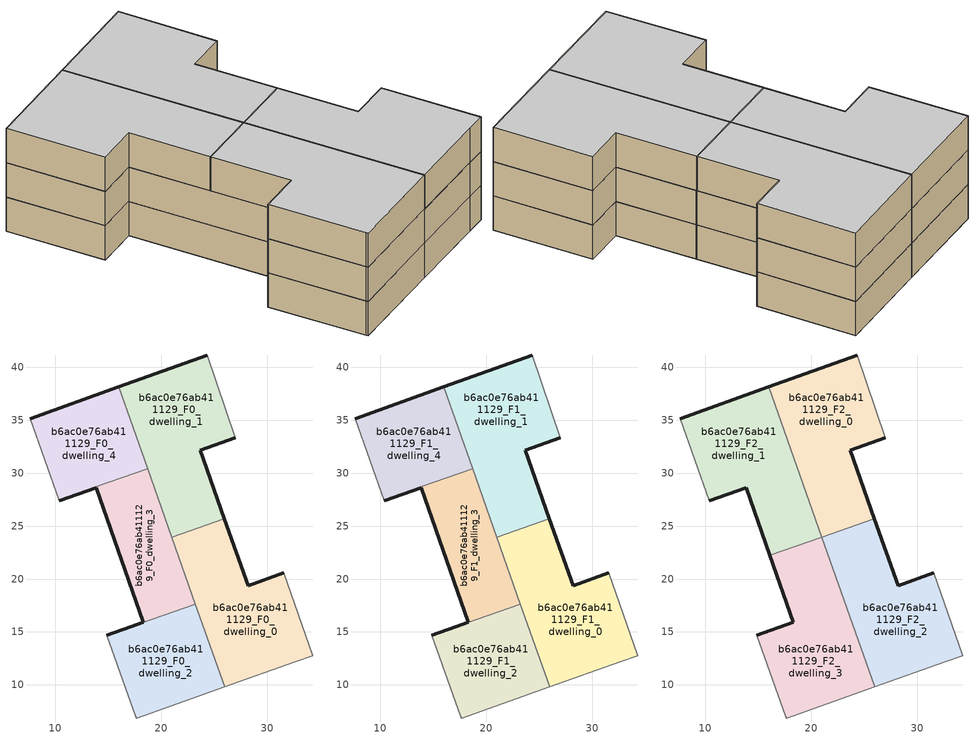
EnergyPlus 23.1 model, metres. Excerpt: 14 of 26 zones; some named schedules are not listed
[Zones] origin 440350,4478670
b6ac0e76ab411129_F0_dwelling_0
 floor ground (EU_floor_Construction): 32.68,12.16 34.32,12.74 31.58,20.58 28.21,19.38 25.98,25.69 21.02,23.94 26,9.81 z0
 wall outside (EU_wall_Construction): 25.98,25.69 28.21,19.38 31.58,20.58 z0:3
 wall adiabatic (EU_wall_Construction): 31.58,20.58 34.32,12.74 32.68,12.16 26,9.81 z0:3
 wall to b6ac0e76ab411129_F0_dwelling_1 (EU_wall_Construction): 21.02,23.94 25.98,25.69 z0:3
 wall to b6ac0e76ab411129_F0_dwelling_2 (EU_wall_Construction): 26,9.81 23.24,17.63 z0:3
 wall to b6ac0e76ab411129_F0_dwelling_3 (EU_wall_Construction): 23.24,17.63 21.02,23.94 z0:3
b6ac0e76ab411129_F0_dwelling_1
 floor ground (EU_floor_Construction): 25.98,25.69 23.69,32.17 26.98,33.32 24.34,41.15 16.01,38.15 21.02,23.94 z0
 wall outside (EU_wall_Construction): 16.01,38.15 24.34,41.15 / 26.98,33.32 23.69,32.17 25.98,25.69 z0:3
 wall adiabatic (EU_wall_Construction): 24.34,41.15 26.98,33.32 z0:3
 wall to b6ac0e76ab411129_F0_dwelling_4 (EU_wall_Construction): 18.74,30.43 16.01,38.15 z0:3
 wall to b6ac0e76ab411129_F0_dwelling_3 (EU_wall_Construction): 21.02,23.94 18.74,30.43 z0:3
b6ac0e76ab411129_F0_dwelling_2
 floor ground (EU_floor_Construction): 26,9.81 23.24,17.63 17.14,15.48 14.88,14.67 17.63,7.01 17.69,6.88 z0
 wall outside (EU_wall_Construction): 14.88,14.67 17.14,15.48 z0:3
 wall to b6ac0e76ab411129_F0_dwelling_3 (EU_wall_Construction): 17.14,15.48 23.24,17.63 z0:3
 wall adiabatic (EU_wall_Construction): 26,9.81 17.69,6.88 17.63,7.01 14.88,14.67 z0:3
b6ac0e76ab411129_F0_dwelling_3
 floor ground (EU_floor_Construction): 23.24,17.63 18.73,30.43 13.83,28.7 13.87,28.61 18.33,15.91 17.14,15.48 z0
 wall outside (EU_wall_Construction): 17.14,15.48 18.33,15.91 13.87,28.61 z0:3
 wall to b6ac0e76ab411129_F0_dwelling_4 (EU_wall_Construction): 13.87,28.61 13.83,28.7 / 13.84,28.7 18.73,30.43 z0:3
b6ac0e76ab411129_F0_dwelling_4
 floor ground (EU_floor_Construction): 18.73,30.43 16.01,38.15 7.64,35.14 10.38,27.38 13.87,28.61 13.83,28.7 z0
 wall outside (EU_wall_Construction): 7.64,35.14 16.01,38.15 / 13.87,28.61 10.38,27.38 z0:3
 wall adiabatic (EU_wall_Construction): 10.38,27.38 7.64,35.14 z0:3
b6ac0e76ab411129_F1_dwelling_0
 floor to b6ac0e76ab411129_F0_dwelling_0 (EU_floor_Construction): 32.68,12.16 34.32,12.74 31.58,20.58 28.21,19.38 25.98,25.69 21.02,23.94 26,9.81 z3
 wall outside (EU_wall_Construction): 25.98,25.69 28.21,19.38 31.58,20.58 z3:6
 wall adiabatic (EU_wall_Construction): 31.58,20.58 34.32,12.74 32.68,12.16 26,9.81 z3:6
 wall to b6ac0e76ab411129_F1_dwelling_1 (EU_wall_Construction): 21.02,23.94 25.98,25.69 z3:6
 wall to b6ac0e76ab411129_F1_dwelling_2 (EU_wall_Construction): 26,9.81 23.24,17.63 z3:6
 wall to b6ac0e76ab411129_F1_dwelling_3 (EU_wall_Construction): 23.24,17.63 21.02,23.94 z3:6
 roof outside (EU_roof_Construction): 26.01,9.81 21.02,23.94 23.24,17.63 z6
b6ac0e76ab411129_F1_dwelling_1
 floor to b6ac0e76ab411129_F0_dwelling_1 (EU_floor_Construction): 25.98,25.69 23.69,32.17 26.98,33.32 24.34,41.15 16.01,38.15 21.02,23.94 z3
 wall outside (EU_wall_Construction): 16.01,38.15 24.34,41.15 / 26.98,33.32 23.69,32.17 25.98,25.69 z3:6
 wall adiabatic (EU_wall_Construction): 24.34,41.15 26.98,33.32 z3:6
 wall to b6ac0e76ab411129_F1_dwelling_4 (EU_wall_Construction): 18.74,30.43 16.01,38.15 z3:6
 wall to b6ac0e76ab411129_F1_dwelling_3 (EU_wall_Construction): 21.02,23.94 18.74,30.43 z3:6
b6ac0e76ab411129_F1_dwelling_2
 floor to b6ac0e76ab411129_F0_dwelling_2 (EU_floor_Construction): 26,9.81 23.24,17.63 17.14,15.48 14.88,14.67 17.63,7.01 17.69,6.88 z3
 wall outside (EU_wall_Construction): 14.88,14.67 17.14,15.48 z3:6
 wall to b6ac0e76ab411129_F1_dwelling_3 (EU_wall_Construction): 17.14,15.48 23.24,17.63 z3:6
 wall adiabatic (EU_wall_Construction): 26,9.81 17.69,6.88 17.63,7.01 14.88,14.67 z3:6
b6ac0e76ab411129_F1_dwelling_3
 floor to b6ac0e76ab411129_F0_dwelling_3 (EU_floor_Construction): 23.24,17.63 18.73,30.43 13.84,28.7 13.87,28.61 18.33,15.91 17.14,15.48 z3
 wall outside (EU_wall_Construction): 17.14,15.48 18.33,15.91 13.87,28.61 z3:6
 wall to b6ac0e76ab411129_F1_dwelling_4 (EU_wall_Construction): 13.87,28.61 13.83,28.7 / 13.84,28.7 18.73,30.43 z3:6
 ceiling adiabatic (EU_roof_Construction): 18.73,30.43 23.24,17.63 17.14,15.48 18.33,15.91 13.87,28.61 13.84,28.7 z6
b6ac0e76ab411129_F1_dwelling_4
 floor to b6ac0e76ab411129_F0_dwelling_4 (EU_floor_Construction): 18.73,30.43 16.01,38.15 7.64,35.14 10.38,27.38 13.87,28.61 13.83,28.7 z3
 wall outside (EU_wall_Construction): 7.64,35.14 16.01,38.15 / 13.87,28.61 10.38,27.38 z3:6
 wall adiabatic (EU_wall_Construction): 10.38,27.38 7.64,35.14 z3:6
b6ac0e76ab411129_F2_dwelling_0
 floor to b6ac0e76ab411129_F1_dwelling_1 (EU_floor_Construction): 25.97,25.71 23.69,32.17 26.98,33.32 24.34,41.15 16.01,38.15 21.01,23.96 z6
 wall outside (EU_wall_Construction): 16.01,38.15 24.34,41.15 / 26.98,33.32 23.69,32.17 25.97,25.71 z6:9
 wall to b6ac0e76ab411129_F2_dwelling_1 (EU_wall_Construction): 21.01,23.96 16.01,38.15 z6:9
 wall adiabatic (EU_wall_Construction): 24.34,41.15 26.98,33.32 z6:9
 wall to b6ac0e76ab411129_F2_dwelling_2 (EU_wall_Construction): 25.97,25.71 21.02,23.96 z6:9
 wall to b6ac0e76ab411129_F2_dwelling_3 (EU_wall_Construction): 21.02,23.96 21.01,23.96 z6:9
 ceiling to b6ac0e76ab411129_F3_dwelling_0 (EU_floor_Construction): 24.34,41.15 26.98,33.32 23.69,32.17 25.97,25.71 21.01,23.96 16.01,38.15 z9
b6ac0e76ab411129_F2_dwelling_1
 floor to b6ac0e76ab411129_F1_dwelling_4 (EU_floor_Construction): 18.73,30.42 16.01,38.15 7.64,35.14 10.38,27.38 13.87,28.61 13.83,28.7 z6
 floor adiabatic (EU_floor_Construction): 21.01,23.96 18.73,30.42 13.84,28.7 13.87,28.61 16.11,22.23 z6
 wall outside (EU_wall_Construction): 7.64,35.14 16.01,38.15 / 16.11,22.23 13.87,28.61 10.38,27.38 z6:9
 wall adiabatic (EU_wall_Construction): 10.38,27.38 7.64,35.14 z6:9
 wall to b6ac0e76ab411129_F2_dwelling_3 (EU_wall_Construction): 21.01,23.96 16.11,22.23 z6:9
 ceiling to b6ac0e76ab411129_F3_dwelling_1 (EU_floor_Construction): 16.01,38.15 21.01,23.96 16.11,22.23 13.87,28.61 10.38,27.38 7.64,35.14 z9
b6ac0e76ab411129_F2_dwelling_2
 floor to b6ac0e76ab411129_F1_dwelling_0 (EU_floor_Construction): 32.68,12.16 34.32,12.74 31.58,20.58 28.21,19.38 25.98,25.69 21.03,23.94 26.01,9.81 z6
 floor to b6ac0e76ab411129_F1_dwelling_1 (EU_floor_Construction): 25.98,25.69 25.97,25.71 21.02,23.96 21.03,23.94 z6
 wall outside (EU_wall_Construction): 25.97,25.71 28.21,19.38 31.58,20.58 z6:9
 wall adiabatic (EU_wall_Construction): 31.58,20.58 34.32,12.74 32.68,12.16 26.01,9.81 z6:9
 wall to b6ac0e76ab411129_F2_dwelling_3 (EU_wall_Construction): 26.01,9.81 21.02,23.96 z6:9
 ceiling to b6ac0e76ab411129_F3_dwelling_2 (EU_floor_Construction): 31.58,20.58 34.32,12.74 32.68,12.16 26.01,9.81 21.02,23.96 25.97,25.71 28.21,19.38 z9
b6ac0e76ab411129_F2_dwelling_3
 floor outside (EU_floor_Construction): 26.01,9.81 21.02,23.96 22.65,19.33 21.02,23.94 z6
 floor to b6ac0e76ab411129_F1_dwelling_2 (EU_floor_Construction): 26,9.81 23.24,17.63 17.15,15.49 14.88,14.67 17.63,7.01 17.69,6.88 z6
 floor to b6ac0e76ab411129_F1_dwelling_0 (EU_floor_Construction): 26.01,9.81 21.02,23.94 23.24,17.63 z6
 floor adiabatic (EU_floor_Construction): 23.24,17.63 21.01,23.96 16.11,22.23 18.33,15.91 17.15,15.49 z6
 wall outside (EU_wall_Construction): 14.88,14.67 18.33,15.91 16.11,22.23 z6:9
 wall adiabatic (EU_wall_Construction): 26.01,9.81 17.69,6.88 17.63,7.01 14.88,14.67 z6:9
 ceiling to b6ac0e76ab411129_F3_dwelling_3 (EU_floor_Construction): 21.02,23.96 26.01,9.81 17.69,6.88 17.63,7.01 14.88,14.67 18.33,15.91 16.11,22.23 z9
[Building]
EU S2 Campaign: North Axis=0; Terrain=City; Solar Distribution=FullExterior
[Site:Location]
Madrid: Latitude=40.5; Longitude=-3.5; Time Zone=1; Elevation=609
[SizingPeriod:WeatherFileDays]
AnnualSizingPeriod: Begin Month=1; Begin Day of Month=1; End Month=12; End Day of Month=31; Day of Week for Start Day=Monday; Use Weather File Daylight Saving Period=No; Use Weather File Rain and Snow Indicators=No
[MATERIAL]
EU_InternalMass_Material: Roughness=MediumRough; Thickness=0.1; Conductivity=1; Density=1800; Specific Heat=900; Thermal Absorptance=0.9; Solar Absorptance=0.7; Visible Absorptance=0.7
[MATERIAL:NOMASS] Roughness=MediumRough; Thermal Absorptance=0.9; Solar Absorptance=0.7; Visible Absorptance=0.7
Name | Thermal Resistance
EU_wall_NoMass | 0.459673
EU_roof_NoMass | 0.495815
EU_floor_NoMass | 0.788942
[CONSTRUCTION]
EU_wall_Construction: EU_wall_NoMass
EU_roof_Construction: EU_roof_NoMass
EU_floor_Construction: EU_floor_NoMass
EU_InternalMass_Construction: EU_InternalMass_Material
[ZONE] Type=1; Multiplier=1; Ceiling Height=autocalculate; Floor Area=autocalculate; Part of Total Floor Area=Yes
Name | Volume
b6ac0e76ab411129_F0_dwelling_0; b6ac0e76ab411129_F1_dwelling_0 | 325.347
b6ac0e76ab411129_F2_dwelling_0 | 325.337
b6ac0e76ab411129_F0_dwelling_1; b6ac0e76ab411129_F1_dwelling_1 | 325.336
b6ac0e76ab411129_F2_dwelling_1 | 325.349
b6ac0e76ab411129_F0_dwelling_2; b6ac0e76ab411129_F1_dwelling_2 | 220.156
b6ac0e76ab411129_F2_dwelling_2 | 325.358
b6ac0e76ab411129_F0_dwelling_3 | 211.75
b6ac0e76ab411129_F1_dwelling_3 | 211.756
b6ac0e76ab411129_F2_dwelling_3 | 325.354
b6ac0e76ab411129_F0_dwelling_4; b6ac0e76ab411129_F1_dwelling_4 | 218.804
[INTERNALMASS] Construction=EU_InternalMass_Construction
Name | Zone or ZoneList | Surface Area
b6ac0e76ab411129_F0_dwelling_0_EU_InternalMass | b6ac0e76ab411129_F0_dwelling_0 | 108.449
b6ac0e76ab411129_F0_dwelling_1_EU_InternalMass | b6ac0e76ab411129_F0_dwelling_1 | 108.445
b6ac0e76ab411129_F0_dwelling_2_EU_InternalMass | b6ac0e76ab411129_F0_dwelling_2 | 73.3854
b6ac0e76ab411129_F0_dwelling_3_EU_InternalMass | b6ac0e76ab411129_F0_dwelling_3 | 70.584
b6ac0e76ab411129_F0_dwelling_4_EU_InternalMass | b6ac0e76ab411129_F0_dwelling_4 | 72.9344
b6ac0e76ab411129_F1_dwelling_0_EU_InternalMass | b6ac0e76ab411129_F1_dwelling_0 | 108.449
b6ac0e76ab411129_F1_dwelling_1_EU_InternalMass | b6ac0e76ab411129_F1_dwelling_1 | 108.445
b6ac0e76ab411129_F1_dwelling_2_EU_InternalMass | b6ac0e76ab411129_F1_dwelling_2 | 73.3854
b6ac0e76ab411129_F1_dwelling_3_EU_InternalMass | b6ac0e76ab411129_F1_dwelling_3 | 70.584
b6ac0e76ab411129_F1_dwelling_4_EU_InternalMass | b6ac0e76ab411129_F1_dwelling_4 | 72.9344
b6ac0e76ab411129_F2_dwelling_0_EU_InternalMass | b6ac0e76ab411129_F2_dwelling_0 | 108.446
b6ac0e76ab411129_F2_dwelling_1_EU_InternalMass | b6ac0e76ab411129_F2_dwelling_1 | 108.45
b6ac0e76ab411129_F2_dwelling_2_EU_InternalMass | b6ac0e76ab411129_F2_dwelling_2 | 108.453
b6ac0e76ab411129_F2_dwelling_3_EU_InternalMass | b6ac0e76ab411129_F2_dwelling_3 | 108.451
[OTHEREQUIPMENT] Fuel Type=Electricity; Design Level Calculation Method=Watts/Area; Power per Zone Floor Area=1; Fraction Latent=0; Fraction Radiant=0; Fraction Lost=0; Carbon Dioxide Generation Rate=0; EndUse Subcategory=EU_Step8_InternalGains
Name | Zone or ZoneList or Space or SpaceList | Schedule
EU_Step8_InternalGain_b6ac0e76ab411129_F0_dwelling_0_f000 | b6ac0e76ab411129_F0_dwelling_0 | EU_Step8_GainSchedule_b6ac0e76ab411129_F0_dwelling_0_f000
EU_Step8_InternalGain_b6ac0e76ab411129_F0_dwelling_1_f000 | b6ac0e76ab411129_F0_dwelling_1 | EU_Step8_GainSchedule_b6ac0e76ab411129_F0_dwelling_1_f000
EU_Step8_InternalGain_b6ac0e76ab411129_F0_dwelling_2_f000 | b6ac0e76ab411129_F0_dwelling_2 | EU_Step8_GainSchedule_b6ac0e76ab411129_F0_dwelling_2_f000
EU_Step8_InternalGain_b6ac0e76ab411129_F0_dwelling_3_f000 | b6ac0e76ab411129_F0_dwelling_3 | EU_Step8_GainSchedule_b6ac0e76ab411129_F0_dwelling_3_f000
EU_Step8_InternalGain_b6ac0e76ab411129_F0_dwelling_4_f000 | b6ac0e76ab411129_F0_dwelling_4 | EU_Step8_GainSchedule_b6ac0e76ab411129_F0_dwelling_4_f000
EU_Step8_InternalGain_b6ac0e76ab411129_F1_dwelling_0_f000 | b6ac0e76ab411129_F1_dwelling_0 | EU_Step8_GainSchedule_b6ac0e76ab411129_F1_dwelling_0_f000
EU_Step8_InternalGain_b6ac0e76ab411129_F1_dwelling_1_f000 | b6ac0e76ab411129_F1_dwelling_1 | EU_Step8_GainSchedule_b6ac0e76ab411129_F1_dwelling_1_f000
EU_Step8_InternalGain_b6ac0e76ab411129_F1_dwelling_2_f000 | b6ac0e76ab411129_F1_dwelling_2 | EU_Step8_GainSchedule_b6ac0e76ab411129_F1_dwelling_2_f000
EU_Step8_InternalGain_b6ac0e76ab411129_F1_dwelling_3_f000 | b6ac0e76ab411129_F1_dwelling_3 | EU_Step8_GainSchedule_b6ac0e76ab411129_F1_dwelling_3_f000
EU_Step8_InternalGain_b6ac0e76ab411129_F1_dwelling_4_f000 | b6ac0e76ab411129_F1_dwelling_4 | EU_Step8_GainSchedule_b6ac0e76ab411129_F1_dwelling_4_f000
EU_Step8_InternalGain_b6ac0e76ab411129_F2_dwelling_0_f000 | b6ac0e76ab411129_F2_dwelling_0 | EU_Step8_GainSchedule_b6ac0e76ab411129_F2_dwelling_0_f000
EU_Step8_InternalGain_b6ac0e76ab411129_F2_dwelling_1_f000 | b6ac0e76ab411129_F2_dwelling_1 | EU_Step8_GainSchedule_b6ac0e76ab411129_F2_dwelling_1_f000
EU_Step8_InternalGain_b6ac0e76ab411129_F2_dwelling_2_f000 | b6ac0e76ab411129_F2_dwelling_2 | EU_Step8_GainSchedule_b6ac0e76ab411129_F2_dwelling_2_f000
EU_Step8_InternalGain_b6ac0e76ab411129_F2_dwelling_3_f000 | b6ac0e76ab411129_F2_dwelling_3 | EU_Step8_GainSchedule_b6ac0e76ab411129_F2_dwelling_3_f000
[ZONEVENTILATION:DESIGNFLOWRATE] Schedule=EU_AlwaysOn; Design Flow Rate Calculation Method=AirChanges/Hour; Air Changes per Hour=0.719161; Ventilation Type=Natural; Fan Pressure Rise=0; Fan Total Efficiency=1; Constant Term Coefficient=1; Temperature Term Coefficient=0; Velocity Term Coefficient=0; Velocity Squared Term Coefficient=0; Minimum Indoor Temperature=-100; Maximum Indoor Temperature=100; Delta Temperature=-100; Minimum Outdoor Temperature=-100; Maximum Outdoor Temperature=100; Maximum Wind Speed=40
Name | Zone or ZoneList or Space or SpaceList
EU_ConstantAir_b6ac0e76ab411129_F0_dwelling_0 | b6ac0e76ab411129_F0_dwelling_0
EU_ConstantAir_b6ac0e76ab411129_F0_dwelling_1 | b6ac0e76ab411129_F0_dwelling_1
EU_ConstantAir_b6ac0e76ab411129_F0_dwelling_2 | b6ac0e76ab411129_F0_dwelling_2
EU_ConstantAir_b6ac0e76ab411129_F0_dwelling_3 | b6ac0e76ab411129_F0_dwelling_3
EU_ConstantAir_b6ac0e76ab411129_F0_dwelling_4 | b6ac0e76ab411129_F0_dwelling_4
EU_ConstantAir_b6ac0e76ab411129_F1_dwelling_0 | b6ac0e76ab411129_F1_dwelling_0
EU_ConstantAir_b6ac0e76ab411129_F1_dwelling_1 | b6ac0e76ab411129_F1_dwelling_1
EU_ConstantAir_b6ac0e76ab411129_F1_dwelling_2 | b6ac0e76ab411129_F1_dwelling_2
EU_ConstantAir_b6ac0e76ab411129_F1_dwelling_3 | b6ac0e76ab411129_F1_dwelling_3
EU_ConstantAir_b6ac0e76ab411129_F1_dwelling_4 | b6ac0e76ab411129_F1_dwelling_4
EU_ConstantAir_b6ac0e76ab411129_F2_dwelling_0 | b6ac0e76ab411129_F2_dwelling_0
EU_ConstantAir_b6ac0e76ab411129_F2_dwelling_1 | b6ac0e76ab411129_F2_dwelling_1
EU_ConstantAir_b6ac0e76ab411129_F2_dwelling_2 | b6ac0e76ab411129_F2_dwelling_2
EU_ConstantAir_b6ac0e76ab411129_F2_dwelling_3 | b6ac0e76ab411129_F2_dwelling_3
[HVACTEMPLATE:THERMOSTAT] Constant Heating Setpoint=20; Constant Cooling Setpoint=50
EU_HeatOnly_b6ac0e76ab411129_F0_dwelling_0; EU_HeatOnly_b6ac0e76ab411129_F0_dwelling_1; EU_HeatOnly_b6ac0e76ab411129_F0_dwelling_2; EU_HeatOnly_b6ac0e76ab411129_F0_dwelling_3; EU_HeatOnly_b6ac0e76ab411129_F0_dwelling_4; EU_HeatOnly_b6ac0e76ab411129_F1_dwelling_0; EU_HeatOnly_b6ac0e76ab411129_F1_dwelling_1; EU_HeatOnly_b6ac0e76ab411129_F1_dwelling_2; EU_HeatOnly_b6ac0e76ab411129_F1_dwelling_3; EU_HeatOnly_b6ac0e76ab411129_F1_dwelling_4; EU_HeatOnly_b6ac0e76ab411129_F2_dwelling_0; EU_HeatOnly_b6ac0e76ab411129_F2_dwelling_1; EU_HeatOnly_b6ac0e76ab411129_F2_dwelling_2; EU_HeatOnly_b6ac0e76ab411129_F2_dwelling_3; EU_HeatOnly_b6ac0e76ab411129_F3_dwelling_0; EU_HeatOnly_b6ac0e76ab411129_F3_dwelling_1; EU_HeatOnly_b6ac0e76ab411129_F3_dwelling_2; EU_HeatOnly_b6ac0e76ab411129_F3_dwelling_3; EU_HeatOnly_b6ac0e76ab411129_F4_dwelling_0; EU_HeatOnly_b6ac0e76ab411129_F4_dwelling_1; EU_HeatOnly_b6ac0e76ab411129_F4_dwelling_2; EU_HeatOnly_b6ac0e76ab411129_F4_dwelling_3; EU_HeatOnly_b6ac0e76ab411129_F5_dwelling_0; EU_HeatOnly_b6ac0e76ab411129_F5_dwelling_1; EU_HeatOnly_b6ac0e76ab411129_F5_dwelling_2; EU_HeatOnly_b6ac0e76ab411129_F5_dwelling_3
[HVACTEMPLATE:ZONE:IDEALLOADSAIRSYSTEM] System Availability Schedule=EU_AlwaysOn; Maximum Heating Supply Air Temperature=50; Minimum Cooling Supply Air Temperature=13; Maximum Heating Supply Air Humidity Ratio=0.0156; Minimum Cooling Supply Air Humidity Ratio=0.0077; Heating Limit=NoLimit; Cooling Limit=NoLimit; Heating Availability Schedule=EU_AlwaysOn; Cooling Availability Schedule=EU_CoolingOff; Dehumidification Control Type=ConstantSensibleHeatRatio; Cooling Sensible Heat Ratio=0.7; Dehumidification Setpoint=60; Humidification Control Type=None; Humidification Setpoint=30; Outdoor Air Method=None; Outdoor Air Flow Rate per Person=0.00944; Outdoor Air Flow Rate per Zone Floor Area=0; Outdoor Air Flow Rate per Zone=0; Demand Controlled Ventilation Type=None; Outdoor Air Economizer Type=NoEconomizer; Heat Recovery Type=None; Sensible Heat Recovery Effectiveness=0.7; Latent Heat Recovery Effectiveness=0.65
Name | Template Thermostat
b6ac0e76ab411129_F0_dwelling_0 | EU_HeatOnly_b6ac0e76ab411129_F0_dwelling_0
b6ac0e76ab411129_F0_dwelling_1 | EU_HeatOnly_b6ac0e76ab411129_F0_dwelling_1
b6ac0e76ab411129_F0_dwelling_2 | EU_HeatOnly_b6ac0e76ab411129_F0_dwelling_2
b6ac0e76ab411129_F0_dwelling_3 | EU_HeatOnly_b6ac0e76ab411129_F0_dwelling_3
b6ac0e76ab411129_F0_dwelling_4 | EU_HeatOnly_b6ac0e76ab411129_F0_dwelling_4
b6ac0e76ab411129_F1_dwelling_0 | EU_HeatOnly_b6ac0e76ab411129_F1_dwelling_0
b6ac0e76ab411129_F1_dwelling_1 | EU_HeatOnly_b6ac0e76ab411129_F1_dwelling_1
b6ac0e76ab411129_F1_dwelling_2 | EU_HeatOnly_b6ac0e76ab411129_F1_dwelling_2
b6ac0e76ab411129_F1_dwelling_3 | EU_HeatOnly_b6ac0e76ab411129_F1_dwelling_3
b6ac0e76ab411129_F1_dwelling_4 | EU_HeatOnly_b6ac0e76ab411129_F1_dwelling_4
b6ac0e76ab411129_F2_dwelling_0 | EU_HeatOnly_b6ac0e76ab411129_F2_dwelling_0
b6ac0e76ab411129_F2_dwelling_1 | EU_HeatOnly_b6ac0e76ab411129_F2_dwelling_1
b6ac0e76ab411129_F2_dwelling_2 | EU_HeatOnly_b6ac0e76ab411129_F2_dwelling_2
b6ac0e76ab411129_F2_dwelling_3 | EU_HeatOnly_b6ac0e76ab411129_F2_dwelling_3
[SIZING:ZONE] Zone Cooling Design Supply Air Temperature Input Method=SupplyAirTemperature; Zone Cooling Design Supply Air Temperature=13; Zone Heating Design Supply Air Temperature Input Method=SupplyAirTemperature; Zone Heating Design Supply Air Temperature=50; Zone Cooling Design Supply Air Humidity Ratio=0.008; Zone Heating Design Supply Air Humidity Ratio=0.008; Cooling Design Air Flow Method=DesignDay; Cooling Design Air Flow Rate=0; Cooling Minimum Air Flow per Zone Floor Area=0.000762; Cooling Minimum Air Flow=0; Cooling Minimum Air Flow Fraction=0.2; Heating Design Air Flow Method=DesignDay; Heating Design Air Flow Rate=0; Heating Maximum Air Flow per Zone Floor Area=0.002032; Heating Maximum Air Flow=0.141576; Heating Maximum Air Flow Fraction=0.3; Account for Dedicated Outdoor Air System=No; Dedicated Outdoor Air System Control Strategy=NeutralSupplyAir; Dedicated Outdoor Air Low Setpoint Temperature for Design=autosize; Dedicated Outdoor Air High Setpoint Temperature for Design=autosize; Zone Load Sizing Method=Sensible Load Only No Latent Load; Zone Latent Cooling Design Supply Air Humidity Ratio Input Method=HumidityRatioDifference; Zone Cooling Design Supply Air Humidity Ratio Difference=0.005; Zone Latent Heating Design Supply Air Humidity Ratio Input Method=HumidityRatioDifference; Zone Humidification Design Supply Air Humidity Ratio Difference=0.005
b6ac0e76ab411129_F0_dwelling_0; b6ac0e76ab411129_F0_dwelling_1; b6ac0e76ab411129_F0_dwelling_2; b6ac0e76ab411129_F0_dwelling_3; b6ac0e76ab411129_F0_dwelling_4; b6ac0e76ab411129_F1_dwelling_0; b6ac0e76ab411129_F1_dwelling_1; b6ac0e76ab411129_F1_dwelling_2; b6ac0e76ab411129_F1_dwelling_3
